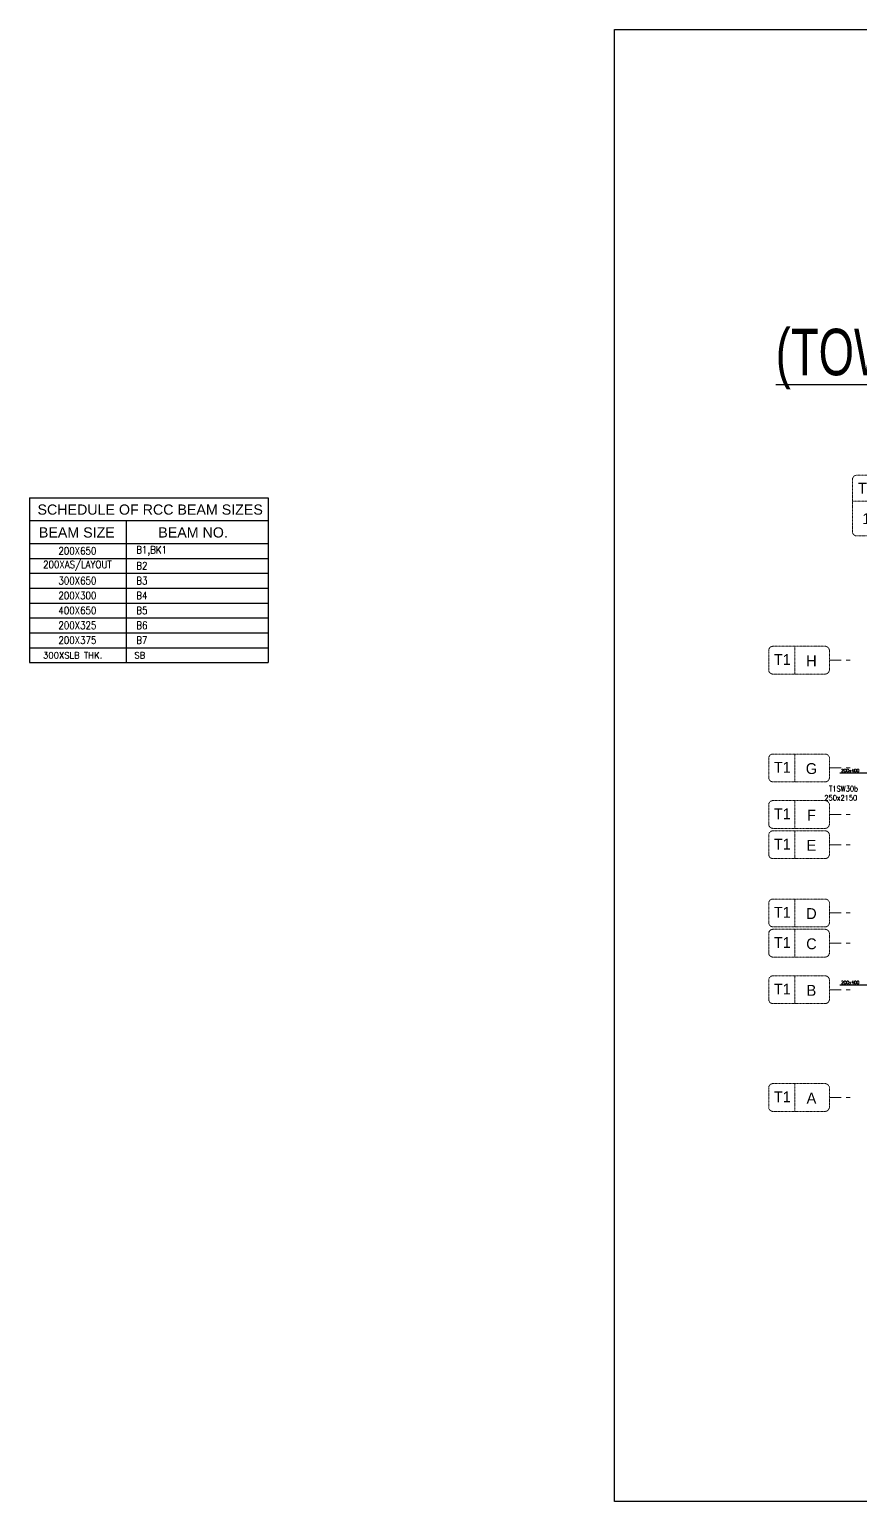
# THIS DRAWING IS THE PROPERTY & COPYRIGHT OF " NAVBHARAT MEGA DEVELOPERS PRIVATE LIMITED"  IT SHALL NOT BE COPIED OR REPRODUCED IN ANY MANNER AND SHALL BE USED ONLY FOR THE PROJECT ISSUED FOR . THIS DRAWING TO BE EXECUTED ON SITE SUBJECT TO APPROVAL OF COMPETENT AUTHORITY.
# Model space of a CAD drawing. Header units: millimetres. Extents: x 1078357 to 2594950, y -4969473 to -4636555.
# Drawn here: x 1078357 to 1105135, y -4684019 to -4636555 of the extents above; entities that cross this region are included whole.
import ezdxf
from ezdxf.enums import TextEntityAlignment as Align

# ---------------------------------------------------------------- set-up
doc = ezdxf.new("R2010")
doc.units = ezdxf.units.MM
doc.header["$PDMODE"] = 35
doc.linetypes.add('CENTER', pattern=[2, 1.25, -0.25, 0.25, -0.25])
doc.linetypes.add('DGN STYLE 7', pattern=[8.34, 3.75, -1.67, 1.25, -1.67])
doc.layers.get('0').update_dxf_attribs({"lineweight": 0})
doc.layers.get('Defpoints').update_dxf_attribs({"lineweight": 0})
for name, color, linetype, lineweight in [('A-_ANOTDIMA_D-', 6, 'Continuous', 13), ('A-_ANOTGRID_E-', 8, 'DGN STYLE 7', 13), ('Boundary', 40, 'Continuous', 30), ('COL. NO.', 30, 'Continuous', 25), ('COL. SIZE', 7, 'Continuous', 25), ('DIM', 9, 'Continuous', 25), ('GRID LINE', 8, 'Continuous', 0)]:
    doc.layers.add(name, color=color, linetype=linetype, lineweight=lineweight)
for name, color, linetype in [('A-CUTOUT-THIN', 151, 'Continuous'), ('G-ANNO-SCHD', 231, 'Continuous'), ('S TEXT', 7, 'Continuous')]:
    doc.layers.add(name, color=color, linetype=linetype)
doc.styles.add('ARIAL', font='arial.ttf')
doc.styles.add('Roman', font='romans')
doc.styles.add('ROMANS', font='romans.shx', dxfattribs={"width": 0.85})
doc.styles.add('SANSSERIF', font='sas_____.pfb')
doc.styles.get("Standard").update_dxf_attribs({"font": 'Adani Regular.ttf', "height": 500})
doc.dimstyles.new('HARESH', dxfattribs={"dimtxt": 150, "dimasz": 75, "dimexe": 0, "dimexo": 0, "dimgap": 25, "dimtad": 1, "dimdec": 0, "dimdsep": 46, "dimtxsty": 'Roman', "dimblk": 'OBLIQUE', "dimcen": 225, "dimdle": 25, "dimclrd": 2, "dimclre": 2, "dimclrt": 7, "dimadec": 8, "dimazin": 1, "dimtfac": 1, "dimtdec": 0, "dimtmove": 0, "dimatfit": 0, "dimfxl": 1, "dimlwd": -1, "dimlwe": -1, "dimarcsym": 0})

# ---------------------------------------------------------------- blocks, each defined once
blk = doc.blocks.new('_Oblique')
at = {"color": 0, "linetype": 'ByBlock', "lineweight": -2}
blk.add_line((-0.5, -0.5), (0.5, 0.5), dxfattribs=at)
blk = doc.blocks.new('*D1616')
at = {"layer": 'Defpoints', "color": 0, "ltscale": 700, "transparency": 16777216}
for p in [(1105454, -4660525), (1105454, -4660791, 0), (1105904, -4660791, 0)]:
    blk.add_point(p, dxfattribs=at)
at = {"layer": 'DIM', "color": 2, "ltscale": 700, "transparency": 16777216}
for p, q in [((1104497, -4660525), (1105454, -4660525)), ((1105454, -4660525), (1105379, -4660525)), ((1105454, -4660791), (1105454, -4660525)), ((1105904, -4660525), (1105454, -4660525)), ((1105904, -4660525), (1105454, -4660525)), ((1105904, -4660791), (1105904, -4660525)), ((1105904, -4660525), (1105979, -4660525))]:
    blk.add_line(p, q, dxfattribs=at)
at = {"layer": 'DIM', "color": 2, "ltscale": 700, "transparency": 16777216, "xscale": 75, "yscale": 75, "zscale": 75}
blk.add_blockref('_Oblique', (1105454, -4660525), dxfattribs=at)
at = {"layer": 'DIM', "color": 2, "ltscale": 700, "transparency": 16777216, "xscale": 75, "yscale": 75, "zscale": 75, "rotation": 180}
blk.add_blockref('_Oblique', (1105904, -4660525), dxfattribs=at)
at = {"layer": 'DIM', "color": 7, "ltscale": 700, "transparency": 16777216, "insert": (1104834, -4660450), "char_height": 150, "attachment_point": 5, "style": 'Roman'}
blk.add_mtext('{\\H0.666667x;200x400}', dxfattribs=at)
blk = doc.blocks.new('*D1620')
at = {"layer": 'Defpoints', "color": 0, "ltscale": 700, "transparency": 16777216}
for p in [(1105454, -4667091, 0), (1105904, -4667091, 0), (1105454, -4667357)]:
    blk.add_point(p, dxfattribs=at)
at = {"layer": 'DIM', "color": 2, "ltscale": 700, "transparency": 16777216}
for p, q in [((1105454, -4667091), (1105454, -4667357)), ((1105904, -4667091), (1105904, -4667357)), ((1104497, -4667357), (1105454, -4667357)), ((1105454, -4667357), (1105379, -4667357)), ((1105904, -4667357), (1105454, -4667357)), ((1105904, -4667357), (1105454, -4667357)), ((1105904, -4667357), (1105979, -4667357))]:
    blk.add_line(p, q, dxfattribs=at)
at = {"layer": 'DIM', "color": 2, "ltscale": 700, "transparency": 16777216, "xscale": 75, "yscale": 75, "zscale": 75}
blk.add_blockref('_Oblique', (1105454, -4667357), dxfattribs=at)
at = {"layer": 'DIM', "color": 2, "ltscale": 700, "transparency": 16777216, "xscale": 75, "yscale": 75, "zscale": 75, "rotation": 180}
blk.add_blockref('_Oblique', (1105904, -4667357), dxfattribs=at)
at = {"layer": 'DIM', "color": 7, "ltscale": 700, "transparency": 16777216, "insert": (1104834, -4667282), "char_height": 150, "attachment_point": 5, "style": 'Roman'}
blk.add_mtext('{\\H0.666667x;200x400}', dxfattribs=at)
blk = doc.blocks.new('Tower grid nomenclature-ex')
at = {"layer": 'A-_ANOTGRID_E-'}
blk.add_lwpolyline([(-1250, -600), (1750, -600, 0.414214), (2000, -350), (2000, 750, 0.414214), (1750, 1000), (-1250, 1000, 0.414214), (-1500, 750), (-1500, -350, 0.414214)], format="xyb", close=True, dxfattribs=at)
blk.add_lwpolyline([(0, 1000), (0, -600)], dxfattribs=at)
at = {"layer": 'A-_ANOTGRID_E-', "flags": 8}
for p in [(-1235, 400), (1788, 400)]:
    blk.add_attdef('GRID', text='', height=625, dxfattribs=at).set_placement(p, align=Align.MIDDLE_CENTER)
blk = doc.blocks.new('T1')
at = {"layer": 'GRID LINE', "linetype": 'DGN STYLE 7', "ltscale": 100, "elevation": 0}
for points in [[(37120, -34143), (37927, -34143)], [(37120, -37618), (37927, -37618)], [(37120, -39118), (37927, -39118)], [(37120, -40093), (37927, -40093)], [(37120, -42293), (37927, -42293)], [(37120, -43268), (37927, -43268)], [(37120, -44768), (37927, -44768)], [(37120, -48243), (37927, -48243)]]:
    blk.add_lwpolyline(points, dxfattribs=at)
at = {"layer": 'GRID LINE'}
ref = blk.add_blockref('Tower grid nomenclature-ex', (38199, -29018, 0), dxfattribs=dict(at, xscale=0.56, yscale=0.56, zscale=0.56, rotation=270))
ref.add_attrib('GRID', '1', dxfattribs={"layer": 'A-_ANOTGRID_E-', "height": 350}).set_placement((38311, -29578, 0), align=Align.MIDDLE_CENTER)
ref.add_attrib('GRID', 'T1', dxfattribs={"layer": 'A-_ANOTGRID_E-', "height": 350}).set_placement((38316, -28598, 0), align=Align.MIDDLE_CENTER)
ref = blk.add_blockref('Tower grid nomenclature-ex', (36000, -34255, 0), dxfattribs=dict(at, xscale=0.56, yscale=0.56, zscale=0.56))
ref.add_attrib('GRID', 'H', dxfattribs={"layer": 'A-_ANOTGRID_E-', "height": 350}).set_placement((36540, -34163, 0), align=Align.MIDDLE_CENTER)
ref.add_attrib('GRID', 'T1', dxfattribs={"layer": 'A-_ANOTGRID_E-', "height": 350}).set_placement((35601, -34122, 0), align=Align.MIDDLE_CENTER)
ref = blk.add_blockref('Tower grid nomenclature-ex', (36000, -37730, 0), dxfattribs=dict(at, xscale=0.56, yscale=0.56, zscale=0.56))
ref.add_attrib('GRID', 'G', dxfattribs={"layer": 'A-_ANOTGRID_E-', "height": 350}).set_placement((36540, -37638, 0), align=Align.MIDDLE_CENTER)
ref.add_attrib('GRID', 'T1', dxfattribs={"layer": 'A-_ANOTGRID_E-', "height": 350}).set_placement((35601, -37597, 0), align=Align.MIDDLE_CENTER)
ref = blk.add_blockref('Tower grid nomenclature-ex', (36000, -39230, 0), dxfattribs=dict(at, xscale=0.56, yscale=0.56, zscale=0.56))
ref.add_attrib('GRID', 'F', dxfattribs={"layer": 'A-_ANOTGRID_E-', "height": 350}).set_placement((36540, -39138, 0), align=Align.MIDDLE_CENTER)
ref.add_attrib('GRID', 'T1', dxfattribs={"layer": 'A-_ANOTGRID_E-', "height": 350}).set_placement((35601, -39097, 0), align=Align.MIDDLE_CENTER)
ref = blk.add_blockref('Tower grid nomenclature-ex', (36000, -40205, 0), dxfattribs=dict(at, xscale=0.56, yscale=0.56, zscale=0.56))
ref.add_attrib('GRID', 'E', dxfattribs={"layer": 'A-_ANOTGRID_E-', "height": 350}).set_placement((36540, -40113, 0), align=Align.MIDDLE_CENTER)
ref.add_attrib('GRID', 'T1', dxfattribs={"layer": 'A-_ANOTGRID_E-', "height": 350}).set_placement((35601, -40072, 0), align=Align.MIDDLE_CENTER)
ref = blk.add_blockref('Tower grid nomenclature-ex', (36000, -42405, 0), dxfattribs=dict(at, xscale=0.56, yscale=0.56, zscale=0.56))
ref.add_attrib('GRID', 'D', dxfattribs={"layer": 'A-_ANOTGRID_E-', "height": 350}).set_placement((36540, -42313, 0), align=Align.MIDDLE_CENTER)
ref.add_attrib('GRID', 'T1', dxfattribs={"layer": 'A-_ANOTGRID_E-', "height": 350}).set_placement((35601, -42272, 0), align=Align.MIDDLE_CENTER)
ref = blk.add_blockref('Tower grid nomenclature-ex', (36000, -43380, 0), dxfattribs=dict(at, xscale=0.56, yscale=0.56, zscale=0.56))
ref.add_attrib('GRID', 'C', dxfattribs={"layer": 'A-_ANOTGRID_E-', "height": 350}).set_placement((36540, -43288, 0), align=Align.MIDDLE_CENTER)
ref.add_attrib('GRID', 'T1', dxfattribs={"layer": 'A-_ANOTGRID_E-', "height": 350}).set_placement((35601, -43247, 0), align=Align.MIDDLE_CENTER)
ref = blk.add_blockref('Tower grid nomenclature-ex', (36000, -44880, 0), dxfattribs=dict(at, xscale=0.56, yscale=0.56, zscale=0.56))
ref.add_attrib('GRID', 'B', dxfattribs={"layer": 'A-_ANOTGRID_E-', "height": 350}).set_placement((36540, -44788, 0), align=Align.MIDDLE_CENTER)
ref.add_attrib('GRID', 'T1', dxfattribs={"layer": 'A-_ANOTGRID_E-', "height": 350}).set_placement((35601, -44747, 0), align=Align.MIDDLE_CENTER)
ref = blk.add_blockref('Tower grid nomenclature-ex', (36000, -48355, 0), dxfattribs=dict(at, xscale=0.56, yscale=0.56, zscale=0.56))
ref.add_attrib('GRID', 'A', dxfattribs={"layer": 'A-_ANOTGRID_E-', "height": 350}).set_placement((36540, -48263, 0), align=Align.MIDDLE_CENTER)
ref.add_attrib('GRID', 'T1', dxfattribs={"layer": 'A-_ANOTGRID_E-', "height": 350}).set_placement((35601, -48222, 0), align=Align.MIDDLE_CENTER)

msp = doc.modelspace()

# ---------------------------------------------------------------- linework, layer by layer
at = {"layer": 'A-CUTOUT-THIN'}
for p, q in [((1078357.2, -4651653, 0), (1086059.9, -4651653, 0)), ((1078357.2, -4651653, 0), (1078357.2, -4656968.1, 0)), ((1086059.9, -4651653, 0), (1086059.9, -4656968.1, 0)), ((1078357.2, -4652390.5, 0), (1086059.9, -4652390.5, 0)), ((1081478.5, -4652390.5, 0), (1081478.5, -4656968.1, 0)), ((1078357.2, -4653128.1, 0), (1086059.9, -4653128.1, 0)), ((1078357.2, -4653608.1, 0), (1086059.9, -4653608.1, 0)), ((1078357.2, -4654088.1, 0), (1086059.9, -4654088.1, 0)), ((1078357.2, -4654568.1, 0), (1086059.9, -4654568.1, 0)), ((1078357.2, -4655048.1, 0), (1086059.9, -4655048.1, 0)), ((1078357.2, -4655528.1, 0), (1086059.9, -4655528.1, 0)), ((1078357.2, -4655528.1, 0), (1086059.9, -4655528.1, 0)), ((1078357.2, -4656008.1, 0), (1086059.9, -4656008.1, 0)), ((1078357.2, -4656008.1, 0), (1086059.9, -4656008.1, 0)), ((1078357.2, -4656488.1, 0), (1086059.9, -4656488.1, 0)), ((1078357.2, -4656968.1, 0), (1086059.9, -4656968.1, 0))]:
    msp.add_line(p, q, dxfattribs=at)
at = {"layer": 'Boundary', "ltscale": 700, "elevation": 0}
msp.add_lwpolyline([(1097224.7, -4636555), (1204038.4, -4636555), (1204038.4, -4684019.2), (1097224.7, -4684019.2)], close=True, dxfattribs=at)

# ---------------------------------------------------------------- block references
at = {"layer": 'A-_ANOTDIMA_D-', "color": 2, "linetype": 'CENTER', "ltscale": 700}
msp.add_blockref('T1', (1067042.8, -4622748.5, 0), dxfattribs=at)

# ---------------------------------------------------------------- texts
at = {"layer": 'COL. NO.', "linetype": 'Continuous', "style": 'ROMANS', "width": 0.85}
msp.add_text('T1SW30b', height=175, dxfattribs=at).set_placement((1104149.6, -4661122.4, -320.4))
at = {"layer": 'COL. SIZE', "linetype": 'Continuous', "style": 'ROMANS', "width": 0.85}
msp.add_text('250x2150', height=175, dxfattribs=at).set_placement((1104001.9, -4661418.1, -320.4))
at = {"layer": 'G-ANNO-SCHD', "ltscale": 700, "transparency": 33554687, "style": 'ROMANS'}
for s, p in [('300XSLB THK.', (1078795.2, -4656834, 0)), ('SB', (1081743.5, -4656834, 0))]:
    msp.add_text(s, height=200, rotation=359.99906, dxfattribs=at).set_placement(p)
at = {"layer": 'G-ANNO-SCHD', "attachment_point": 5, "style": 'ARIAL'}
for s, insert, char_height, width in [('SCHEDULE OF RCC BEAM SIZES ', (1082252.2, -4652037.6, 0), 328.615, 7287.543), ('BEAM SIZE', (1079885.8, -4652775.1, 0), 328.62, 5156.386), ('BEAM NO.', (1083635, -4652775.1, 0), 328.62, 7287.543)]:
    msp.add_mtext(s, dxfattribs=dict(at, insert=insert, char_height=char_height, width=width))
at = {"layer": 'G-ANNO-SCHD', "ltscale": 700, "transparency": 33554687, "char_height": 240, "attachment_point": 5, "style": 'ROMANS'}
for s, insert, width in [('200X650', (1079905.1, -4653368.1, 0), 3835.363), ('\\pxql;B1,BK1', (1085448.8, -4653368.1, 0), 7287.543), ('300X650', (1079905.1, -4654328.1, 0), 3835.363), ('\\pxql;B3', (1085448.8, -4654328.1, 0), 7287.543), ('200X325', (1079905.1, -4655768.1, 0), 3835.363), ('\\pxql;B6', (1085448.8, -4655768.1, 0), 7287.543), ('200X375', (1079905.1, -4656248.1, 0), 3835.363), ('\\pxql;B7', (1085448.8, -4656248.1, 0), 7287.543)]:
    msp.add_mtext(s, dxfattribs=dict(at, insert=insert, width=width))
at = {"layer": 'G-ANNO-SCHD', "ltscale": 500, "transparency": 33554687, "char_height": 240, "attachment_point": 5, "style": 'ROMANS'}
for s, insert, width in [('200XAS/LAYOUT', (1079905.1, -4653848.1, 0), 3835.363), ('\\pxql;B2', (1085448.8, -4653848.1, 0), 7287.543), ('200X300', (1079905.1, -4654808.1, 0), 3835.363), ('\\pxql;B4', (1085448.8, -4654808.1, 0), 7287.543), ('400X650', (1079905.1, -4655288.1, 0), 3835.363), ('\\pxql;B5', (1085448.8, -4655288.1, 0), 7287.543)]:
    msp.add_mtext(s, dxfattribs=dict(at, insert=insert, width=width))
at = {"layer": 'S TEXT', "color": 1, "extrusion": (-1.33677e-08, 3.74197e-09, 1), "style": 'SANSSERIF', "width": 0.7}
msp.add_text('%%U(TOWER 1)- GROUND FLOOR ROOF SLAB', height=1500, dxfattribs=at).set_placement((1102430.4, -4647705.8, 0.2))

# ---------------------------------------------------------------- dimensions: what is measured, and where the dimension line sits
at = {"layer": 'DIM', "ltscale": 700}
for base, p1, p2, picture, middle in [((1105453.5, -4660525.2, 0), (1105903.5, -4660791.2, 0), (1105453.5, -4660791.2, 0), '*D1616', (1104834.2, -4660546.9, 0)), ((1105453.5, -4667357.2, 0), (1105903.5, -4667091.2, 0), (1105453.5, -4667091.2, 0), '*D1620', (1104834.2, -4667335.5, 0))]:
    dim = msp.add_linear_dim(base=base, p1=p1, p2=p2, text='{\\H0.666667x;200x400}', dimstyle='HARESH', override={"dimtxsty": 'Roman', "dimtmove": 1}, dxfattribs=at)
    dim.commit()
    dim.dimension.update_dxf_attribs({"geometry": picture, "text_midpoint": middle, "dimtype": 160})

doc.saveas('drawing.dxf')
